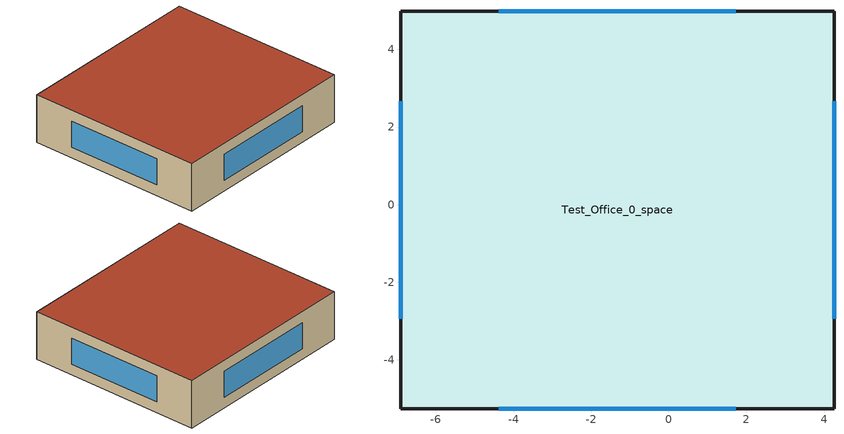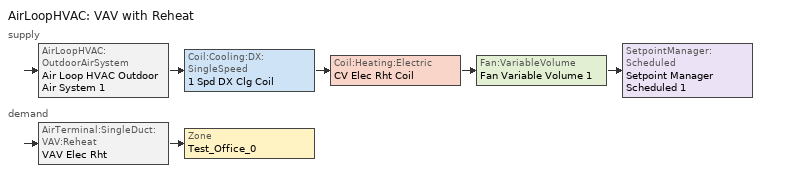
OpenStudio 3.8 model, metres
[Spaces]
Test_Office_0_space
 floor ground: 4.26,-5.26 -6.91,-5.26 -6.91,4.99 4.26,4.99 z0
 wall outside: -6.91,-5.26 4.26,-5.26 4.26,4.99 -6.91,4.99 -6.91,-5.26 z0:2.81
 window: -4.39,-5.26 1.73,-5.26 / 4.26,-2.95 4.26,2.67 / 1.73,4.99 -4.39,4.99 / -6.91,2.67 -6.91,-2.95 z0.64:2.17
 roof outside: -6.91,4.99 -6.91,-5.26 4.26,-5.26 4.26,4.99 z2.81
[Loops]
AirLoopHVAC 'VAV with Reheat'
 supply: AirLoopHVAC:OutdoorAirSystem 'Air Loop HVAC Outdoor Air System 1' > Coil:Cooling:DX:SingleSpeed '1 Spd DX Clg Coil' > Coil:Heating:Electric 'CV Elec Rht Coil' > Fan:VariableVolume 'Fan Variable Volume 1' > SetpointManager:Scheduled 'Setpoint Manager Scheduled 1'
 demand: AirTerminal:SingleDuct:VAV:Reheat 'VAV Elec Rht' > Zone 'Test_Office_0'
[Building]
Building 1: North Axis {deg}=0
[Site]
Shanghai: Latitude {deg}=31.4; Longitude {deg}=121.45; Time Zone {hr}=8; Elevation {m}=5.5; Terrain=City
[SizingPeriod:DesignDay] Barometric Pressure {Pa}=101289; Sky Clearness=0; Rain Indicator=No; Snow Indicator=No; Day of Month=21; Daylight Saving Time Indicator=No; Dry-Bulb Temperature Range Modifier Type=DefaultMultipliers
Name | Maximum Dry-Bulb Temperature {C} | Daily Dry-Bulb Temperature Range {deltaC} | Wind Speed {m/s} | Wind Direction {deg} | Month | Day Type | Humidity Condition Type | Wetbulb or DewPoint at Maximum Dry-Bulb {C} | Solar Model Indicator | ASHRAE Clear Sky Optical Depth for Beam Irradiance | ASHRAE Clear Sky Optical Depth for Diffuse Irradiance | Enthalpy at Maximum Dry-Bulb {J/kg}
New York Laguardia Arpt Ann Htg 99.6% Condns DB | -10.8 | 0 | 7.5 | 320 | 1 | WinterDesignDay | Wetbulb | -10.8 | ASHRAEClearSky
New York Laguardia Arpt Ann Clg .4% Condns DB=>MWB | 33.5 | 7.7 | 5.6 | 270 | 7 | SummerDesignDay | Wetbulb | 23.5 | ASHRAETau | 0.532 | 1.821
New York Laguardia Arpt Ann Hum_n 99.6% Condns DP=>MCDB | -9.3 | 0 | 7.5 | 320 | 1 | WinterDesignDay | Dewpoint | -20.1 | ASHRAEClearSky
New York Laguardia Arpt Ann Htg Wind 99.6% Condns WS=>MCDB | 0 | 0 | 14.4 | 320 | 1 | WinterDesignDay | Wetbulb | 0 | ASHRAEClearSky
New York Laguardia Arpt Ann Clg .4% Condns WB=>MDB | 30.7 | 7.7 | 5.6 | 270 | 7 | SummerDesignDay | Wetbulb | 25.1 | ASHRAETau | 0.532 | 1.821
New York Laguardia Arpt Ann Clg .4% Condns DP=>MDB | 27.2 | 7.7 | 5.6 | 270 | 7 | SummerDesignDay | Dewpoint | 23.5 | ASHRAETau | 0.532 | 1.821
New York Laguardia Arpt Ann Clg .4% Condns Enth=>MDB | 30.8 | 7.7 | 5.6 | 270 | 7 | SummerDesignDay | Enthalpy |  | ASHRAETau | 0.532 | 1.821 | 76200
[ClimateZones]
Climate Zone Institution Name 2=CEC; Climate Zone Document Name 2=California Climate Zone Descriptions; Climate Zone Document Year 2=1995
[WindowMaterial:Glazing]
Clear 3mm: Optical Data Type=SpectralAverage; Thickness {m}=0.003; Solar Transmittance at Normal Incidence=0.837; Front Side Solar Reflectance at Normal Incidence=0.075; Back Side Solar Reflectance at Normal Incidence=0; Visible Transmittance at Normal Incidence=0.898; Front Side Visible Reflectance at Normal Incidence=0.081; Back Side Visible Reflectance at Normal Incidence=0; Infrared Transmittance at Normal Incidence=0; Front Side Infrared Hemispherical Emissivity=0.84; Back Side Infrared Hemispherical Emissivity=0.84; Conductivity {W/m-K}=0.9; Dirt Correction Factor for Solar and Visible Transmittance=1
[WindowMaterial:Gas]
Air 13mm: Gas Type=Air; Thickness {m}=0.0127
[Construction]
Exterior Window: Clear 3mm, Air 13mm, Clear 3mm
Interior Floor: F16 Acoustic tile, Material Air Gap 1, M11 100mm lightweight concrete
Exterior Wall: M01 100mm brick, M15 200mm heavyweight concrete, I02 50mm insulation board, Material Air Gap 2, G01a 19mm gypsum board
Exterior Roof: M11 100mm lightweight concrete, Material Air Gap 1, F16 Acoustic tile
[Material] Thermal Absorptance=0.9
Name | Roughness | Thickness {m} | Conductivity {W/m-K} | Density {kg/m3} | Specific Heat {J/kg-K} | Solar Absorptance | Visible Absorptance
F16 Acoustic tile | MediumSmooth | 0.0191 | 0.06 | 368 | 590 | 0.3 | 0.3
M11 100mm lightweight concrete | MediumRough | 0.1016 | 0.53 | 1280 | 840 | 0.5 | 0.5
M01 100mm brick | MediumRough | 0.1016 | 0.89 | 1920 | 790 | 0.7 | 0.7
M15 200mm heavyweight concrete | MediumRough | 0.2032 | 1.95 | 2240 | 900 | 0.7 | 0.7
I02 50mm insulation board | MediumRough | 0.0508 | 0.03 | 43 | 1210 | 0.7 | 0.7
G01a 19mm gypsum board | MediumSmooth | 0.019 | 0.16 | 800 | 1090 | 0.4 | 0.4
[Material:AirGap]
Name | Thermal Resistance {m2-K/W}
Material Air Gap 1 | 0.18
Material Air Gap 2 | 0.15
[DefaultConstructionSet]
Default Construction Set 1: Default Exterior Surface Constructions=Default Surface Constructions 1; Default Interior Surface Constructions=Default Surface Constructions 2; Default Ground Contact Surface Constructions=Default Surface Constructions 3; Default Exterior SubSurface Constructions=Default Sub Surface Constructions 1; Default Interior SubSurface Constructions=Default Sub Surface Constructions 2
[DefaultSurfaceConstructions]
Default Surface Constructions 1: Wall Construction=Exterior Wall; Roof Ceiling Construction=Exterior Roof
Default Surface Constructions 2: 
Default Surface Constructions 3: Floor Construction=Interior Floor
[DefaultSubSurfaceConstructions]
Name | Fixed Window Construction
Default Sub Surface Constructions 1 | Exterior Window
Default Sub Surface Constructions 2
[BuildingStory]
Building Story 1: Nominal Z Coordinate {m}=0
[Space]
Test_Office_0_space: Space Type=Office:OpenOffice:Test_Office_0; Default Construction Set=Default Construction Set 1; Building Story=Building Story 1; Thermal Zone=Test_Office_0
[SpaceType]
Office:OpenOffice:Test_Office_0: Default Schedule Set=Test_Office_0_DefaultScheduleSet; Design Specification Outdoor Air Object=Test_Office_0_DSOA
[DefaultScheduleSet]
Test_Office_0_DefaultScheduleSet: Hours of Operation Schedule=Medium Office Bldg Occ; People Activity Level Schedule=Medium Office Activity; Lighting Schedule=Office Bldg Light; Electric Equipment Schedule=Medium Office Bldg Equip; Infiltration Schedule=Medium Office Infil Quarter On
[SpaceInfiltration:DesignFlowRate]
Space Infiltration Design Flow Rate 1: Space or SpaceType=Office:OpenOffice:Test_Office_0; Schedule=Medium Office Infil Quarter On; Design Flow Rate Calculation Method=Flow/Area; Flow per Space Floor Area {m3/s-m2}=0.000226568
[People:Definition]
Test_Office_0_PeopleDefinition: Number of People Calculation Method=People/Area; People per Space Floor Area {person/m2}=0.0565108; Fraction Radiant=0.3
[People]
Office:OpenOffice:Test_Office_0_PeopleObject: People Definition=Test_Office_0_PeopleDefinition; Space or SpaceType=Office:OpenOffice:Test_Office_0; Number of People Schedule=Medium Office Bldg Occ; Activity Level Schedule=Medium Office Activity; Multiplier=1
[Lights:Definition]
Test_Office_0_LightsDefinition: Design Level Calculation Method=Watts/Area; Watts per Space Floor Area {W/m2}=11.8404
[Lights]
Office:OpenOffice:Test_Office_0_LightsObject: Lights Definition=Test_Office_0_LightsDefinition; Space or SpaceType=Office:OpenOffice:Test_Office_0; Schedule=Office Bldg Light; Fraction Replaceable=1
[ElectricEquipment:Definition]
Test_Office_0_ElectricEquipmentDefinition: Design Level Calculation Method=Watts/Area; Watts per Space Floor Area {W/m2}=7.64241
[ElectricEquipment]
Test_Office_0_ElectricEquipmentObject: Electric Equipment Definition=Test_Office_0_ElectricEquipmentDefinition; Space or SpaceType=Office:OpenOffice:Test_Office_0; Schedule=Medium Office Bldg Equip
[DesignSpecification:OutdoorAir]
Test_Office_0_DSOA: Outdoor Air Method=Sum; Outdoor Air Flow per Person {m3/s-person}=0.0023595; Outdoor Air Flow per Floor Area {m3/s-m2}=0.000304801
[ThermalZone]
Test_Office_0: Thermostat=dualSetPtThermostatTest_Office_0; Use Ideal Air Loads=No
[Sizing:Zone]
Test_Office_0: Zone Cooling Design Supply Air Temperature Input Method=SupplyAirTemperature; Zone Cooling Design Supply Air Temperature {C}=14; Zone Cooling Design Supply Air Temperature Difference {deltaC}=11.11; Zone Heating Design Supply Air Temperature Input Method=SupplyAirTemperature; Zone Heating Design Supply Air Temperature {C}=40; Zone Heating Design Supply Air Temperature Difference {deltaC}=11.11; Zone Cooling Design Supply Air Humidity Ratio {kg-H2O/kg-air}=0.0085; Zone Heating Design Supply Air Humidity Ratio {kg-H2O/kg-air}=0.008; Cooling Design Air Flow Method=DesignDay; Heating Design Air Flow Method=DesignDay; Account for Dedicated Outdoor Air System=No; Dedicated Outdoor Air System Control Strategy=NeutralSupplyAir; Dedicated Outdoor Air Low Setpoint Temperature for Design {C}=autosize; Dedicated Outdoor Air High Setpoint Temperature for Design {C}=autosize; Zone Load Sizing Method=Sensible Load Only No Latent Load; Zone Latent Cooling Design Supply Air Humidity Ratio Input Method=HumidityRatioDifference; Zone Cooling Design Supply Air Humidity Ratio Difference {kgWater/kgDryAir}=0.005; Zone Latent Heating Design Supply Air Humidity Ratio Input Method=HumidityRatioDifference; Zone Humidification Design Supply Air Humidity Ratio Difference {kgWater/kgDryAir}=0.005
[Zone equipment]
Test_Office_0: VAV Elec Rht, Fan Coil with Var Fan Var Fluid Flow
[ThermostatSetpoint:DualSetpoint]
dualSetPtThermostatTest_Office_0: Heating Setpoint Temperature Schedule=Medium Office HtgSetp; Cooling Setpoint Temperature Schedule=Medium Office ClgSetp
[AirLoopHVAC]
VAV with Reheat: Availability Schedule=Always On Discrete; Design Supply Air Flow Rate {m3/s}=AutoSize; Design Return Air Flow Fraction of Supply Air Flow=1
[Sizing:System]
VAV with Reheat: Type of Load to Size On=Sensible; Design Outdoor Air Flow Rate {m3/s}=Autosize; Central Heating Maximum System Air Flow Ratio=0.3; Preheat Design Temperature {C}=7; Preheat Design Humidity Ratio {kg-H2O/kg-Air}=0.008; Precool Design Temperature {C}=12.8; Precool Design Humidity Ratio {kg-H2O/kg-Air}=0.008; Central Cooling Design Supply Air Temperature {C}=12.8; Central Heating Design Supply Air Temperature {C}=12.8; Sizing Option=NonCoincident; 100% Outdoor Air in Cooling=No; 100% Outdoor Air in Heating=No; Central Cooling Design Supply Air Humidity Ratio {kg-H2O/kg-Air}=0.0085; Central Heating Design Supply Air Humidity Ratio {kg-H2O/kg-Air}=0.008; Cooling Design Air Flow Method=DesignDay; Cooling Design Air Flow Rate {m3/s}=0; Heating Design Air Flow Method=DesignDay; Heating Design Air Flow Rate {m3/s}=0; System Outdoor Air Method=ZoneSum; Zone Maximum Outdoor Air Fraction=1; Cooling Supply Air Flow Rate Per Floor Area {m3/s-m2}=0.00996765; Cooling Fraction of Autosized Cooling Supply Air Flow Rate=1; Cooling Supply Air Flow Rate Per Unit Cooling Capacity {m3/s-W}=3.94755e-05; Heating Supply Air Flow Rate Per Floor Area {m3/s-m2}=0.00996765; Heating Fraction of Autosized Heating Supply Air Flow Rate=1; Heating Fraction of Autosized Cooling Supply Air Flow Rate=1; Heating Supply Air Flow Rate Per Unit Heating Capacity {m3/s-W}=3.15882e-05; Cooling Design Capacity Method=CoolingDesignCapacity; Cooling Design Capacity {W}=autosize; Cooling Design Capacity Per Floor Area {W/m2}=234.7; Fraction of Autosized Cooling Design Capacity=1; Heating Design Capacity Method=HeatingDesignCapacity; Heating Design Capacity {W}=autosize; Heating Design Capacity Per Floor Area {W/m2}=157; Fraction of Autosized Heating Design Capacity=1; Central Cooling Capacity Control Method=OnOff
[Fan:VariableVolume] Fan Total Efficiency=0.6045; Maximum Flow Rate {m3/s}=Autosize; Fan Power Minimum Flow Rate Input Method=FixedFlowRate; Fan Power Minimum Flow Fraction=0; Fan Power Minimum Air Flow Rate {m3/s}=0; Motor Efficiency=0.93; Motor In Airstream Fraction=1; Fan Power Coefficient 1=0.0407599; Fan Power Coefficient 2=0.088045; Fan Power Coefficient 3=-0.0729261; Fan Power Coefficient 4=0.94374; Fan Power Coefficient 5=0
Name | Availability Schedule | Pressure Rise {Pa}
Fan Variable Volume 1 | Always On Discrete | 500
Fan Coil with Var Fan Var Fluid Flow - Fan | Always On Discrete hvac_library | 1017.592
[SetpointManager:Scheduled]
Setpoint Manager Scheduled 1: Control Variable=Temperature; Schedule=Deck_Temperature
[Controller:OutdoorAir]
Controller Outdoor Air 1: Minimum Outdoor Air Flow Rate {m3/s}=0; Maximum Outdoor Air Flow Rate {m3/s}=Autosize; Economizer Control Type=DifferentialDryBulb; Economizer Control Action Type=ModulateFlow; Economizer Maximum Limit Dry-Bulb Temperature {C}=28; Economizer Maximum Limit Enthalpy {J/kg}=64000; Economizer Minimum Limit Dry-Bulb Temperature {C}=-100; Lockout Type=NoLockout; Minimum Limit Type=FixedMinimum; Controller Mechanical Ventilation=Controller Mechanical Ventilation 1; High Humidity Control=No; Heat Recovery Bypass Control Type=BypassWhenWithinEconomizerLimits; Economizer Operation Staging=InterlockedWithMechanicalCooling
[Controller:MechanicalVentilation]
Controller Mechanical Ventilation 1: Availability Schedule=Always On Discrete; System Outdoor Air Method=ZoneSum
[AirLoopHVAC:OutdoorAirSystem]
Air Loop HVAC Outdoor Air System 1: Controller=Controller Outdoor Air 1
[HeatExchanger:AirToAir:SensibleAndLatent]
Air-to-Air Plate HX: Availability Schedule=Always On Discrete hvac_library; Nominal Supply Air Flow Rate {m3/s}=autosize; Sensible Effectiveness at 100% Heating Air Flow=0.76; Latent Effectiveness at 100% Heating Air Flow=0.68; Sensible Effectiveness at 100% Cooling Air Flow=0.76; Latent Effectiveness at 100% Cooling Air Flow=0.68; Nominal Electric Power {W}=0; Supply Air Outlet Temperature Control=Yes; Heat Exchanger Type=Plate; Frost Control Type=None; Threshold Temperature {C}=1.7; Economizer Lockout=Yes; Sensible Effectiveness of Heating Air Flow Curve=Air-to-Air Plate HX_SensHeatEff; Latent Effectiveness of Heating Air Flow Curve=Air-to-Air Plate HX_LatHeatEff; Sensible Effectiveness of Cooling Air Flow Curve=Air-to-Air Plate HX_SensCoolEff; Latent Effectiveness of Cooling Air Flow Curve=Air-to-Air Plate HX_LatCoolEff
[Coil:Heating:Electric] Availability Schedule=Always On Discrete hvac_library
Changeover Bypass Elec Rht Coil; CV Elec Rht Coil; VAV Elec Rht Coil
[Coil:Cooling:DX:SingleSpeed]
1 Spd DX Clg Coil: Availability Schedule=Always On Discrete hvac_library; Rated Total Cooling Capacity {W}=Autosize; Rated Sensible Heat Ratio=Autosize; Rated COP {W/W}=3; Rated Air Flow Rate {m3/s}=Autosize; Rated Evaporator Fan Power Per Volume Flow Rate 2017 {W/(m3/s)}=773.3; Rated Evaporator Fan Power Per Volume Flow Rate 2023 {W/(m3/s)}=934.4; Total Cooling Capacity Function of Temperature Curve=OS:Curve:Biquadratic 1; Total Cooling Capacity Function of Flow Fraction Curve=OS:Curve:Quadratic 1; Energy Input Ratio Function of Temperature Curve=OS:Curve:Biquadratic 2; Energy Input Ratio Function of Flow Fraction Curve=OS:Curve:Quadratic 2; Part Load Fraction Correlation Curve=OS:Curve:Quadratic 3; Minimum Outdoor Dry-Bulb Temperature for Compressor Operation {C}=-25; Nominal Time for Condensate Removal to Begin {s}=0; Ratio of Initial Moisture Evaporation Rate and Steady State Latent Capacity=0; Maximum Cycling Rate {cycles/hr}=0; Latent Capacity Time Constant {s}=0; Condenser Type=AirCooled; Evaporative Condenser Effectiveness=0; Evaporative Condenser Air Flow Rate {m3/s}=Autosize; Evaporative Condenser Pump Rated Power Consumption {W}=Autosize; Crankcase Heater Capacity {W}=0; Maximum Outdoor Dry-Bulb Temperature for Crankcase Heater Operation {C}=0; Basin Heater Capacity {W/K}=0; Basin Heater Setpoint Temperature {C}=10
[AvailabilityManager:NightCycle]
Availability Manager Night Cycle 1: Applicability Schedule=Always On Discrete; Control Type=StayOff; Thermostat Tolerance {deltaC}=1; Cycling Run Time {s}=3600
[AirTerminal:SingleDuct:VAV:Reheat]
VAV Elec Rht: Availability Schedule=Always On Discrete hvac_library; Maximum Air Flow Rate {m3/s}=Autosize; Zone Minimum Air Flow Input Method=Constant; Constant Minimum Air Flow Fraction=0.3; Fixed Minimum Air Flow Rate {m3/s}=0; Reheat Coil=VAV Elec Rht Coil; Maximum Hot Water or Steam Flow Rate {m3/s}=Autosize; Minimum Hot Water or Steam Flow Rate {m3/s}=0; Convergence Tolerance=0.001; Damper Heating Action=Normal; Maximum Flow per Zone Floor Area During Reheat {m3/s-m2}=AutoSize; Maximum Flow Fraction During Reheat=AutoSize; Maximum Reheat Air Temperature {C}=35; Control For Outdoor Air=No
[ZoneHVAC:FourPipeFanCoil]
Fan Coil with Var Fan Var Fluid Flow: Availability Schedule=Always On Discrete hvac_library; Capacity Control Method=VariableFanVariableFlow; Maximum Supply Air Flow Rate {m3/s}=autosize; Maximum Outdoor Air Flow Rate {m3/s}=autosize; Supply Air Fan=Fan Coil with Var Fan Var Fluid Flow - Fan; Cooling Coil=Fan Coil with Var Fan Var Fluid Flow - Cooling Coil; Maximum Cold Water Flow Rate {m3/s}=autosize; Heating Coil=Fan Coil with Var Fan Var Fluid Flow - Heating Coil; Maximum Hot Water Flow Rate {m3/s}=autosize; Minimum Supply Air Temperature in Cooling Mode {C}=Autosize; Maximum Supply Air Temperature in Heating Mode {C}=Autosize
[Coil:Cooling:Water]
Fan Coil with Var Fan Var Fluid Flow - Cooling Coil: Availability Schedule=Always On Discrete hvac_library
[Coil:Heating:Water]
Fan Coil with Var Fan Var Fluid Flow - Heating Coil: Availability Schedule=Always On Discrete hvac_library
[Schedule:Year]
Medium Office Infil Quarter On: 1, 3, Schedule:Week:Daily {10ec3e5a-5294-46cc-8ada-f12e209007b8}, 12, 31, Schedule:Week:Daily {20898e88-71dc-48a1-8bf4-30a1d78b98f6}
Office Bldg Light: 1, 3, Schedule:Week:Daily {77782ce5-1a70-49a7-b72d-db0988271982}, 12, 31, Schedule:Week:Daily {1558189b-593c-4115-b061-465417357844}
Medium Office Bldg Equip: 1, 3, Schedule:Week:Daily {6e8d415d-8fa0-48d6-ac4d-d47d8b98405b}, 12, 31, Schedule:Week:Daily {2f904850-a863-4ee8-bc0d-29bfee0f8749}
Medium Office Bldg Occ: 1, 3, Schedule:Week:Daily {cc8d6e51-368d-451a-9b6a-4139d773ba0e}, 12, 31, Schedule:Week:Daily {ff233f80-dcaf-4b18-966b-1bf7394c094d}
Medium Office Activity: 12, 31, Schedule:Week:Daily {28c29561-b365-4a14-8672-9021b01eb02f}
Medium Office HtgSetp: 1, 3, Schedule:Week:Daily {ecb93216-4e3a-48b3-b436-2bda810a97af}, 12, 31, Schedule:Week:Daily {7658c4fb-bb29-427e-bf3f-5def4335bcf1}
Medium Office ClgSetp: 1, 3, Schedule:Week:Daily {8e0b014c-04b7-4e6c-a258-14b421fd36f8}, 12, 31, Schedule:Week:Daily {edd3bcc3-8268-4813-9843-1db4b5a04d2a}
[Schedule:Week]
Schedule:Week:Daily {10ec3e5a-5294-46cc-8ada-f12e209007b8}: Medium Office Infil Quarter On Default Schedule, Medium Office Infil Quarter On Default Schedule, Medium Office Infil Quarter On Default Schedule, Medium Office Infil Quarter On Default Schedule, Medium Office Infil Quarter On Default Schedule, Medium Office Infil Quarter On Default Schedule, Medium Office Infil Quarter On Rule 2 Day Schedule, Medium Office Infil Quarter On Default Schedule, Medium Office Infil Quarter On Summer Design Day, Medium Office Infil Quarter On Winter Design Day, Medium Office Infil Quarter On Default Schedule, Medium Office Infil Quarter On Default Schedule
Schedule:Week:Daily {20898e88-71dc-48a1-8bf4-30a1d78b98f6}: Medium Office Infil Quarter On Rule 1 Day Schedule, Medium Office Infil Quarter On Default Schedule, Medium Office Infil Quarter On Default Schedule, Medium Office Infil Quarter On Default Schedule, Medium Office Infil Quarter On Default Schedule, Medium Office Infil Quarter On Default Schedule, Medium Office Infil Quarter On Rule 2 Day Schedule, Medium Office Infil Quarter On Default Schedule, Medium Office Infil Quarter On Summer Design Day, Medium Office Infil Quarter On Winter Design Day, Medium Office Infil Quarter On Default Schedule, Medium Office Infil Quarter On Default Schedule
Schedule:Week:Daily {77782ce5-1a70-49a7-b72d-db0988271982}: Office Bldg Light Default Schedule, Office Bldg Light Default Schedule, Office Bldg Light Default Schedule, Office Bldg Light Default Schedule, Office Bldg Light Default Schedule, Office Bldg Light Default Schedule, Office Bldg Light Rule 2 Day Schedule, Office Bldg Light Default Schedule, Office Bldg Light Summer Design Day, Office Bldg Light Winter Design Day, Office Bldg Light Default Schedule, Office Bldg Light Default Schedule
Schedule:Week:Daily {1558189b-593c-4115-b061-465417357844}: Office Bldg Light Rule 1 Day Schedule, Office Bldg Light Default Schedule, Office Bldg Light Default Schedule, Office Bldg Light Default Schedule, Office Bldg Light Default Schedule, Office Bldg Light Default Schedule, Office Bldg Light Rule 2 Day Schedule, Office Bldg Light Default Schedule, Office Bldg Light Summer Design Day, Office Bldg Light Winter Design Day, Office Bldg Light Default Schedule, Office Bldg Light Default Schedule
Schedule:Week:Daily {6e8d415d-8fa0-48d6-ac4d-d47d8b98405b}: Medium Office Bldg Equip Default Schedule, Medium Office Bldg Equip Default Schedule, Medium Office Bldg Equip Default Schedule, Medium Office Bldg Equip Default Schedule, Medium Office Bldg Equip Default Schedule, Medium Office Bldg Equip Default Schedule, Medium Office Bldg Equip Rule 2 Day Schedule, Medium Office Bldg Equip Default Schedule, Medium Office Bldg Equip Summer Design Day, Medium Office Bldg Equip Winter Design Day, Medium Office Bldg Equip Default Schedule, Medium Office Bldg Equip Default Schedule
Schedule:Week:Daily {2f904850-a863-4ee8-bc0d-29bfee0f8749}: Medium Office Bldg Equip Rule 1 Day Schedule, Medium Office Bldg Equip Default Schedule, Medium Office Bldg Equip Default Schedule, Medium Office Bldg Equip Default Schedule, Medium Office Bldg Equip Default Schedule, Medium Office Bldg Equip Default Schedule, Medium Office Bldg Equip Rule 2 Day Schedule, Medium Office Bldg Equip Default Schedule, Medium Office Bldg Equip Summer Design Day, Medium Office Bldg Equip Winter Design Day, Medium Office Bldg Equip Default Schedule, Medium Office Bldg Equip Default Schedule
Schedule:Week:Daily {cc8d6e51-368d-451a-9b6a-4139d773ba0e}: Medium Office Bldg Occ Default Schedule, Medium Office Bldg Occ Default Schedule, Medium Office Bldg Occ Default Schedule, Medium Office Bldg Occ Default Schedule, Medium Office Bldg Occ Default Schedule, Medium Office Bldg Occ Default Schedule, Medium Office Bldg Occ Rule 2 Day Schedule, Medium Office Bldg Occ Default Schedule, Medium Office Bldg Occ Summer Design Day, Medium Office Bldg Occ Winter Design Day, Medium Office Bldg Occ Default Schedule, Medium Office Bldg Occ Default Schedule
Schedule:Week:Daily {ff233f80-dcaf-4b18-966b-1bf7394c094d}: Medium Office Bldg Occ Rule 1 Day Schedule, Medium Office Bldg Occ Default Schedule, Medium Office Bldg Occ Default Schedule, Medium Office Bldg Occ Default Schedule, Medium Office Bldg Occ Default Schedule, Medium Office Bldg Occ Default Schedule, Medium Office Bldg Occ Rule 2 Day Schedule, Medium Office Bldg Occ Default Schedule, Medium Office Bldg Occ Summer Design Day, Medium Office Bldg Occ Winter Design Day, Medium Office Bldg Occ Default Schedule, Medium Office Bldg Occ Default Schedule
Schedule:Week:Daily {28c29561-b365-4a14-8672-9021b01eb02f}: Medium Office Activity Default Schedule, Medium Office Activity Default Schedule, Medium Office Activity Default Schedule, Medium Office Activity Default Schedule, Medium Office Activity Default Schedule, Medium Office Activity Default Schedule, Medium Office Activity Default Schedule, Medium Office Activity Default Schedule, Medium Office Activity Summer Design Day, Medium Office Activity Winter Design Day, Medium Office Activity Default Schedule, Medium Office Activity Default Schedule
Schedule:Week:Daily {ecb93216-4e3a-48b3-b436-2bda810a97af}: Medium Office HtgSetp Default Schedule, Medium Office HtgSetp Default Schedule, Medium Office HtgSetp Default Schedule, Medium Office HtgSetp Default Schedule, Medium Office HtgSetp Default Schedule, Medium Office HtgSetp Default Schedule, Medium Office HtgSetp Rule 2 Day Schedule, Medium Office HtgSetp Default Schedule, Medium Office HtgSetp Summer Design Day, Medium Office HtgSetp Winter Design Day, Medium Office HtgSetp Default Schedule, Medium Office HtgSetp Default Schedule
Schedule:Week:Daily {7658c4fb-bb29-427e-bf3f-5def4335bcf1}: Medium Office HtgSetp Rule 1 Day Schedule, Medium Office HtgSetp Default Schedule, Medium Office HtgSetp Default Schedule, Medium Office HtgSetp Default Schedule, Medium Office HtgSetp Default Schedule, Medium Office HtgSetp Default Schedule, Medium Office HtgSetp Rule 2 Day Schedule, Medium Office HtgSetp Default Schedule, Medium Office HtgSetp Summer Design Day, Medium Office HtgSetp Winter Design Day, Medium Office HtgSetp Default Schedule, Medium Office HtgSetp Default Schedule
Schedule:Week:Daily {8e0b014c-04b7-4e6c-a258-14b421fd36f8}: Medium Office ClgSetp Default Schedule, Medium Office ClgSetp Default Schedule, Medium Office ClgSetp Default Schedule, Medium Office ClgSetp Default Schedule, Medium Office ClgSetp Default Schedule, Medium Office ClgSetp Default Schedule, Medium Office ClgSetp Rule 2 Day Schedule, Medium Office ClgSetp Default Schedule, Medium Office ClgSetp Summer Design Day, Medium Office ClgSetp Winter Design Day, Medium Office ClgSetp Default Schedule, Medium Office ClgSetp Default Schedule
Schedule:Week:Daily {edd3bcc3-8268-4813-9843-1db4b5a04d2a}: Medium Office ClgSetp Rule 1 Day Schedule, Medium Office ClgSetp Default Schedule, Medium Office ClgSetp Default Schedule, Medium Office ClgSetp Default Schedule, Medium Office ClgSetp Default Schedule, Medium Office ClgSetp Default Schedule, Medium Office ClgSetp Rule 2 Day Schedule, Medium Office ClgSetp Default Schedule, Medium Office ClgSetp Summer Design Day, Medium Office ClgSetp Winter Design Day, Medium Office ClgSetp Default Schedule, Medium Office ClgSetp Default Schedule
[Schedule:Day]
Medium Office Infil Quarter On Default Schedule; Medium Office Infil Quarter On Summer Design Day: No, 6, 0, 1, 22, 0, 0.25, 24, 0, 1
Medium Office Infil Quarter On Rule 2 Day Schedule; Medium Office Infil Quarter On Winter Design Day: No, 6, 0, 1, 18, 0, 0.25, 24, 0, 1
Medium Office Infil Quarter On Rule 1 Day Schedule; Office Bldg Light Summer Design Day; Medium Office Bldg Equip Summer Design Day: No, 24, 0, 1
Office Bldg Light Default Schedule: No, 5, 0, 0.05, 7, 0, 0.1, 8, 0, 0.3, 17, 0, 0.9, 18, 0, 0.7, 20, 0, 0.5, 22, 0, 0.3, 23, 0, 0.1, 24, 0, 0.05
Office Bldg Light Rule 2 Day Schedule: No, 6, 0, 0.05, 8, 0, 0.1, 14, 0, 0.5, 17, 0, 0.15, 24, 0, 0.05
Office Bldg Light Winter Design Day; Medium Office Bldg Equip Winter Design Day; Medium Office Bldg Occ Winter Design Day; Medium Office Bldg Occ Rule 1 Day Schedule: No, 24, 0, 0
Office Bldg Light Rule 1 Day Schedule: No, 24, 0, 0.05
Medium Office Bldg Equip Default Schedule: No, 8, 0, 0.4, 12, 0, 0.9, 13, 0, 0.8, 17, 0, 0.9, 18, 0, 0.8, 20, 0, 0.6, 22, 0, 0.5, 24, 0, 0.4
Medium Office Bldg Equip Rule 2 Day Schedule: No, 6, 0, 0.3, 8, 0, 0.4, 14, 0, 0.5, 17, 0, 0.35, 24, 0, 0.3
Medium Office Bldg Equip Rule 1 Day Schedule: No, 24, 0, 0.3
Medium Office Bldg Occ Default Schedule: No, 6, 0, 0, 7, 0, 0.1, 8, 0, 0.2, 12, 0, 0.95, 13, 0, 0.5, 17, 0, 0.95, 18, 0, 0.7, 20, 0, 0.4, 22, 0, 0.1, 24, 0, 0.05
Medium Office Bldg Occ Rule 2 Day Schedule: No, 6, 0, 0, 8, 0, 0.1, 14, 0, 0.5, 17, 0, 0.1, 24, 0, 0
Medium Office Bldg Occ Summer Design Day: No, 6, 0, 0, 22, 0, 1, 24, 0, 0.05
Medium Office Activity Default Schedule; Medium Office Activity Summer Design Day; Medium Office Activity Winter Design Day: No, 24, 0, 120
Medium Office HtgSetp Default Schedule: No, 6, 0, 15.6, 22, 0, 21, 24, 0, 15.6
Medium Office HtgSetp Rule 2 Day Schedule: No, 6, 0, 15.6, 18, 0, 21, 24, 0, 15.6
Medium Office HtgSetp Summer Design Day; Medium Office HtgSetp Rule 1 Day Schedule: No, 24, 0, 15.6
Medium Office HtgSetp Winter Design Day: No, 24, 0, 21
Medium Office ClgSetp Default Schedule; Medium Office ClgSetp Summer Design Day: No, 6, 0, 26.7, 22, 0, 24, 24, 0, 26.7
Medium Office ClgSetp Rule 2 Day Schedule: No, 6, 0, 26.7, 18, 0, 24, 24, 0, 26.7
Medium Office ClgSetp Winter Design Day; Medium Office ClgSetp Rule 1 Day Schedule: No, 24, 0, 26.7
Deck_Temperature_Default; Deck_Temperature_Summer_Design_Day; Deck_Temperature_Winter_Design_Day: No, 24, 0, 12.8
[Schedule:Constant] Value=1
Always On Discrete; Always On Discrete hvac_library
[Schedule:Ruleset]
Deck_Temperature: Default Day Schedule=Deck_Temperature_Default; Summer Design Day Schedule=Deck_Temperature_Summer_Design_Day; Winter Design Day Schedule=Deck_Temperature_Winter_Design_Day
[Curve:Biquadratic] Minimum Value of x {BasedOnField A2}=17; Maximum Value of x {BasedOnField A2}=22; Minimum Value of y {BasedOnField A3}=13; Maximum Value of y {BasedOnField A3}=46
Name | Coefficient1 Constant | Coefficient2 x | Coefficient3 x**2 | Coefficient4 y | Coefficient5 y**2 | Coefficient6 x*y
OS:Curve:Biquadratic 1 | 0.42415 | 0.04426 | -0.00042 | 0.00333 | -8e-05 | -0.00021
OS:Curve:Biquadratic 2 | 1.23649 | -0.02431 | 0.00057 | -0.01434 | 0.00063 | -0.00038
[Curve:Quadratic]
Name | Coefficient1 Constant | Coefficient2 x | Coefficient3 x**2 | Minimum Value of x {BasedOnField A2} | Maximum Value of x {BasedOnField A2}
OS:Curve:Quadratic 1 | 0.77136 | 0.34053 | -0.11088 | 0.75918 | 1.13877
OS:Curve:Quadratic 2 | 1.2055 | -0.32953 | 0.12308 | 0.75918 | 1.13877
OS:Curve:Quadratic 3 | 0.771 | 0.229 | 0 | 0 | 1
[Table:Lookup]
Air-to-Air Plate HX_SensHeatEff; Air-to-Air Plate HX_SensCoolEff: DivisorOnly, 0.76, 0, 10, Dimensionless, 0.81, 0.76
Air-to-Air Plate HX_LatHeatEff; Air-to-Air Plate HX_LatCoolEff: DivisorOnly, 0.68, 0, 10, Dimensionless, 0.73, 0.68
